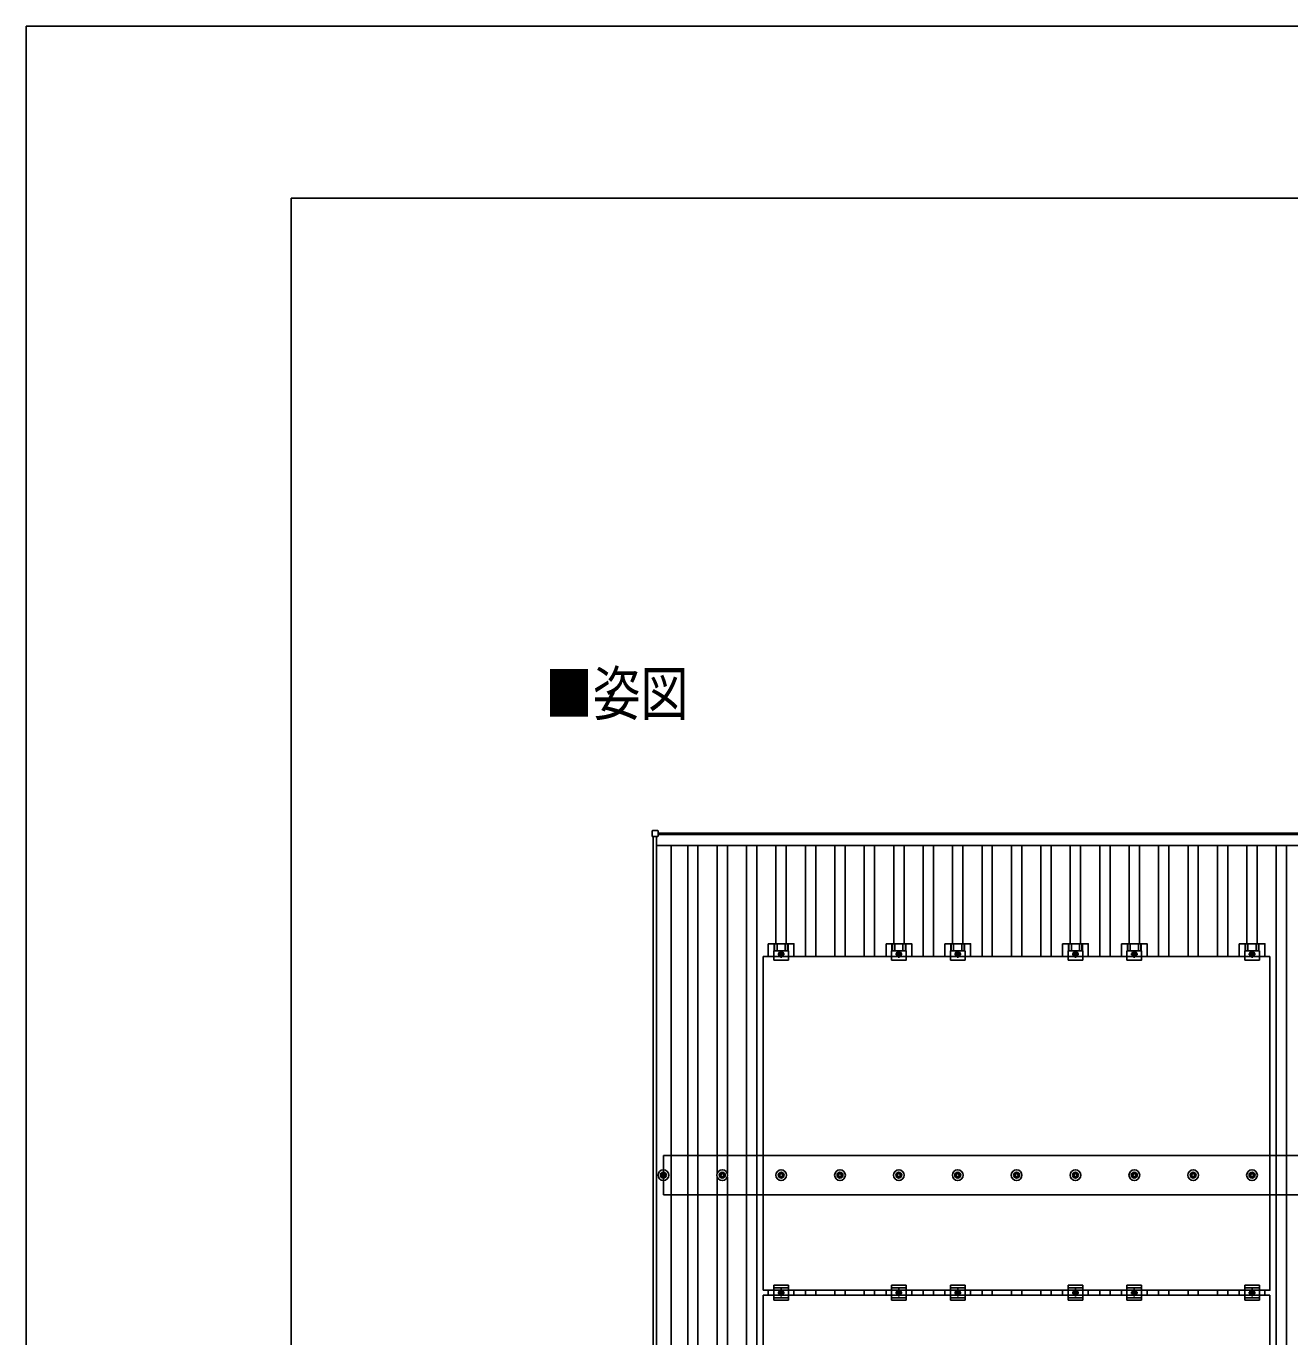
# Model space of a CAD drawing. Units: millimetres, scale not verified. Extents: x -12615 to 12615, y -8910 to 8910.
# Drawn here: x -12615 to -8322, y 4455 to 8910 of the extents above; entities that cross this region are included whole.
import ezdxf
from ezdxf.enums import TextEntityAlignment as Align

# ---------------------------------------------------------------- set-up
doc = ezdxf.new("R2010")
doc.units = ezdxf.units.MM
doc.header["$LTSCALE"] = 40
for name, color, linetype in [('0-2_USER1', 3, 'Continuous'), ('0-4_YKK_13', 4, 'Continuous'), ('0-5_YKK_A1', 4, 'Continuous'), ('0-7_YKK_ZWAK', 7, 'Continuous')]:
    doc.layers.add(name, color=color, linetype=linetype)
doc.styles.add('ＭＳ ゴシック', font='')
doc.styles.get('ＭＳ ゴシック').set_extended_font_data('MS Gothic')

msp = doc.modelspace()

# ---------------------------------------------------------------- linework, layer by layer
at = {"layer": '0-4_YKK_13'}
for p, q in [((-10488.3, 6156.47), (-10488.3, 6174.47)), ((-10487.3, 6175.47), (-10469.3, 6175.47)), ((-10469.3, 6155.47), (-10487.3, 6155.47)), ((-10468.3, 6174.47), (-10468.3, 6156.47)), ((-10111, 4613.47), (-10111, 5747.47)), ((-8389, 5747.47), (-10111, 5747.47)), ((-10093.65, 5747.47), (-10093.65, 5790.97)), ((-10075.01, 5766.77), (-10075, 5735.47)), ((-10025, 5766.77), (-10075.01, 5766.77)), ((-10073.52, 5790.97), (-10073.52, 5766.77)), ((-10072.12, 5790.97), (-10072.12, 5766.77)), ((-10063.92, 5790.97), (-10063.92, 5766.77)), ((-10061.5, 5755.97), (-10038.5, 5755.97)), ((-10050, 5743.47), (-10050, 5768.48)), ((-10036.08, 5790.97), (-10036.08, 5766.77)), ((-10027.88, 5790.97), (-10027.88, 5766.77)), ((-10026.48, 5790.97), (-10026.48, 5766.77)), ((-9693.65, 5747.47), (-9693.65, 5790.97)), ((-9675.01, 5766.77), (-9675, 5735.47)), ((-9625, 5766.77), (-9675.01, 5766.77)), ((-9673.52, 5790.97), (-9673.52, 5766.77)), ((-9672.12, 5790.97), (-9672.12, 5766.77)), ((-9663.92, 5790.97), (-9663.92, 5766.77)), ((-9661.5, 5755.97), (-9638.5, 5755.97)), ((-9650, 5743.47), (-9650, 5768.48)), ((-9636.08, 5790.97), (-9636.08, 5766.77)), ((-9627.88, 5790.97), (-9627.88, 5766.77)), ((-9626.48, 5790.97), (-9626.48, 5766.77)), ((-9493.65, 5747.47), (-9493.65, 5790.97)), ((-9475.01, 5766.77), (-9475, 5735.47)), ((-9425, 5766.77), (-9475.01, 5766.77)), ((-9473.52, 5790.97), (-9473.52, 5766.77)), ((-9472.12, 5790.97), (-9472.12, 5766.77)), ((-9463.92, 5790.97), (-9463.92, 5766.77)), ((-9461.5, 5755.97), (-9438.5, 5755.97)), ((-9450, 5743.47), (-9450, 5768.48)), ((-9436.08, 5790.97), (-9436.08, 5766.77)), ((-9427.88, 5790.97), (-9427.88, 5766.77)), ((-9426.48, 5790.97), (-9426.48, 5766.77)), ((-9093.65, 5747.47), (-9093.65, 5790.97)), ((-9075.01, 5766.77), (-9075, 5735.47)), ((-9025, 5766.77), (-9075.01, 5766.77)), ((-9073.52, 5790.97), (-9073.52, 5766.77)), ((-9072.12, 5790.97), (-9072.12, 5766.77)), ((-9063.92, 5790.97), (-9063.92, 5766.77)), ((-9061.5, 5755.97), (-9038.5, 5755.97)), ((-9050, 5743.47), (-9050, 5768.48)), ((-9036.08, 5790.97), (-9036.08, 5766.77)), ((-9027.88, 5790.97), (-9027.88, 5766.77)), ((-9026.48, 5790.97), (-9026.48, 5766.77)), ((-8893.65, 5747.47), (-8893.65, 5790.97)), ((-8875.01, 5766.77), (-8875, 5735.47)), ((-8825, 5766.77), (-8875.01, 5766.77)), ((-8873.52, 5790.97), (-8873.52, 5766.77)), ((-8872.12, 5790.97), (-8872.12, 5766.77)), ((-8863.92, 5790.97), (-8863.92, 5766.77)), ((-8861.5, 5755.97), (-8838.5, 5755.97)), ((-8850, 5743.47), (-8850, 5768.48)), ((-8836.08, 5790.97), (-8836.08, 5766.77)), ((-8827.88, 5790.97), (-8827.88, 5766.77)), ((-8826.48, 5790.97), (-8826.48, 5766.77)), ((-8493.65, 5747.47), (-8493.65, 5790.97)), ((-8475.01, 5766.77), (-8475, 5735.47)), ((-8425, 5766.77), (-8475.01, 5766.77)), ((-8473.52, 5790.97), (-8473.52, 5766.77)), ((-8472.12, 5790.97), (-8472.12, 5766.77)), ((-8463.92, 5790.97), (-8463.92, 5766.77)), ((-8461.5, 5755.97), (-8438.5, 5755.97)), ((-8450, 5743.47), (-8450, 5768.48)), ((-8436.08, 5790.97), (-8436.08, 5766.77)), ((-8427.88, 5790.97), (-8427.88, 5766.77)), ((-8426.48, 5790.97), (-8426.48, 5766.77)), ((-10460, 5006.14), (-10455.58, 5006.14)), ((-10460, 5002.64), (-10455.58, 5002.64)), ((-10451.75, 5014.38), (-10451.75, 5009.97)), ((-10451.75, 4998.8), (-10451.75, 4994.39)), ((-10448.25, 5014.38), (-10448.25, 5009.97)), ((-10448.25, 4998.8), (-10448.25, 4994.39)), ((-10444.42, 5006.14), (-10440, 5006.14)), ((-10444.42, 5002.64), (-10440, 5002.64)), ((-10260, 5006.14), (-10255.58, 5006.14)), ((-10260, 5002.64), (-10255.58, 5002.64)), ((-10251.75, 5014.38), (-10251.75, 5009.97)), ((-10251.75, 4998.8), (-10251.75, 4994.39)), ((-10248.25, 5014.38), (-10248.25, 5009.97)), ((-10248.25, 4998.8), (-10248.25, 4994.39)), ((-10244.42, 5006.14), (-10240, 5006.14)), ((-10244.42, 5002.64), (-10240, 5002.64)), ((-10060, 5006.14), (-10055.58, 5006.14)), ((-10060, 5002.64), (-10055.58, 5002.64)), ((-10051.75, 5014.38), (-10051.75, 5009.97)), ((-10051.75, 4998.8), (-10051.75, 4994.39)), ((-10048.25, 5014.38), (-10048.25, 5009.97)), ((-10048.25, 4998.8), (-10048.25, 4994.39)), ((-10044.42, 5006.14), (-10040, 5006.14)), ((-10044.42, 5002.64), (-10040, 5002.64)), ((-9860, 5006.14), (-9855.58, 5006.14)), ((-9860, 5002.64), (-9855.58, 5002.64)), ((-9851.75, 5014.38), (-9851.75, 5009.97)), ((-9851.75, 4998.8), (-9851.75, 4994.39)), ((-9848.25, 5014.38), (-9848.25, 5009.97)), ((-9848.25, 4998.8), (-9848.25, 4994.39)), ((-9844.42, 5006.14), (-9840, 5006.14)), ((-9844.42, 5002.64), (-9840, 5002.64)), ((-9660, 5006.14), (-9655.58, 5006.14)), ((-9660, 5002.64), (-9655.58, 5002.64)), ((-9651.75, 5014.38), (-9651.75, 5009.97)), ((-9651.75, 4998.8), (-9651.75, 4994.39)), ((-9648.25, 5014.38), (-9648.25, 5009.97)), ((-9648.25, 4998.8), (-9648.25, 4994.39)), ((-9644.42, 5006.14), (-9640, 5006.14)), ((-9644.42, 5002.64), (-9640, 5002.64)), ((-9460, 5006.14), (-9455.58, 5006.14)), ((-9460, 5002.64), (-9455.58, 5002.64)), ((-9451.75, 5014.38), (-9451.75, 5009.97)), ((-9451.75, 4998.8), (-9451.75, 4994.39)), ((-9448.25, 5014.38), (-9448.25, 5009.97)), ((-9448.25, 4998.8), (-9448.25, 4994.39)), ((-9444.42, 5006.14), (-9440, 5006.14)), ((-9444.42, 5002.64), (-9440, 5002.64)), ((-9260, 5006.14), (-9255.58, 5006.14)), ((-9260, 5002.64), (-9255.58, 5002.64)), ((-9251.75, 5014.38), (-9251.75, 5009.97)), ((-9251.75, 4998.8), (-9251.75, 4994.39)), ((-9248.25, 5014.38), (-9248.25, 5009.97)), ((-9248.25, 4998.8), (-9248.25, 4994.39)), ((-9244.42, 5006.14), (-9240, 5006.14)), ((-9244.42, 5002.64), (-9240, 5002.64)), ((-9060, 5006.14), (-9055.58, 5006.14)), ((-9060, 5002.64), (-9055.58, 5002.64)), ((-9051.75, 5014.38), (-9051.75, 5009.97)), ((-9051.75, 4998.8), (-9051.75, 4994.39)), ((-9048.25, 5014.38), (-9048.25, 5009.97)), ((-9048.25, 4998.8), (-9048.25, 4994.39)), ((-9044.42, 5006.14), (-9040, 5006.14)), ((-9044.42, 5002.64), (-9040, 5002.64)), ((-8860, 5006.14), (-8855.58, 5006.14)), ((-8860, 5002.64), (-8855.58, 5002.64)), ((-8851.75, 5014.38), (-8851.75, 5009.97)), ((-8851.75, 4998.8), (-8851.75, 4994.39)), ((-8848.25, 5014.38), (-8848.25, 5009.97)), ((-8848.25, 4998.8), (-8848.25, 4994.39)), ((-8844.42, 5006.14), (-8840, 5006.14)), ((-8844.42, 5002.64), (-8840, 5002.64)), ((-8660, 5006.14), (-8655.58, 5006.14)), ((-8660, 5002.64), (-8655.58, 5002.64)), ((-8651.75, 5014.38), (-8651.75, 5009.97)), ((-8651.75, 4998.8), (-8651.75, 4994.39)), ((-8648.25, 5014.38), (-8648.25, 5009.97)), ((-8648.25, 4998.8), (-8648.25, 4994.39)), ((-8644.42, 5006.14), (-8640, 5006.14)), ((-8644.42, 5002.64), (-8640, 5002.64)), ((-8460, 5006.14), (-8455.58, 5006.14)), ((-8460, 5002.64), (-8455.58, 5002.64)), ((-8451.75, 5014.38), (-8451.75, 5009.97)), ((-8451.75, 4998.8), (-8451.75, 4994.39)), ((-8448.25, 5014.38), (-8448.25, 5009.97)), ((-8448.25, 4998.8), (-8448.25, 4994.39)), ((-8444.42, 5006.14), (-8440, 5006.14)), ((-8444.42, 5002.64), (-8440, 5002.64)), ((-10111, 3462.47), (-10111, 4596.47)), ((-8389, 4596.47), (-10111, 4596.47)), ((-10093.65, 4613.47), (-10093.65, 4596.47)), ((-10075, 4629.97), (-10075, 4579.97)), ((-10075, 4629.97), (-10025, 4629.97)), ((-10075, 4621.97), (-10025, 4621.97)), ((-10038.5, 4604.97), (-10061.5, 4604.97)), ((-10050, 4592.47), (-10050, 4617.48)), ((-10025, 4629.97), (-10025, 4579.97)), ((-10006.35, 4613.47), (-10006.35, 4596.47)), ((-9693.65, 4613.47), (-9693.65, 4596.47)), ((-9675, 4629.97), (-9675, 4579.97)), ((-9675, 4629.97), (-9625, 4629.97)), ((-9675, 4621.97), (-9625, 4621.97)), ((-9638.5, 4604.97), (-9661.5, 4604.97)), ((-9650, 4592.47), (-9650, 4617.48)), ((-9625, 4629.97), (-9625, 4579.97)), ((-9606.35, 4613.47), (-9606.35, 4596.47)), ((-9493.65, 4613.47), (-9493.65, 4596.47)), ((-9475, 4629.97), (-9475, 4579.97)), ((-9475, 4629.97), (-9425, 4629.97)), ((-9475, 4621.97), (-9425, 4621.97)), ((-9438.5, 4604.97), (-9461.5, 4604.97)), ((-9450, 4592.47), (-9450, 4617.48)), ((-9425, 4629.97), (-9425, 4579.97)), ((-9406.35, 4613.47), (-9406.35, 4596.47)), ((-9093.65, 4613.47), (-9093.65, 4596.47)), ((-9075, 4629.97), (-9075, 4579.97)), ((-9075, 4629.97), (-9025, 4629.97)), ((-9075, 4621.97), (-9025, 4621.97)), ((-9038.5, 4604.97), (-9061.5, 4604.97)), ((-9050, 4592.47), (-9050, 4617.48)), ((-9025, 4629.97), (-9025, 4579.97)), ((-9006.35, 4613.47), (-9006.35, 4596.47)), ((-8893.65, 4613.47), (-8893.65, 4596.47)), ((-8875, 4629.97), (-8875, 4579.97)), ((-8875, 4629.97), (-8825, 4629.97)), ((-8875, 4621.97), (-8825, 4621.97)), ((-8838.5, 4604.97), (-8861.5, 4604.97)), ((-8850, 4592.47), (-8850, 4617.48)), ((-8825, 4629.97), (-8825, 4579.97)), ((-8806.35, 4613.47), (-8806.35, 4596.47)), ((-8493.65, 4613.47), (-8493.65, 4596.47)), ((-8475, 4629.97), (-8475, 4579.97)), ((-8475, 4629.97), (-8425, 4629.97)), ((-8475, 4621.97), (-8425, 4621.97)), ((-8438.5, 4604.97), (-8461.5, 4604.97)), ((-8450, 4592.47), (-8450, 4617.48)), ((-8425, 4629.97), (-8425, 4579.97)), ((-8406.35, 4613.47), (-8406.35, 4596.47)), ((-10075, 4587.97), (-10025, 4587.97)), ((-10075, 4579.97), (-10025, 4579.97)), ((-9675, 4587.97), (-9625, 4587.97)), ((-9675, 4579.97), (-9625, 4579.97)), ((-9475, 4587.97), (-9425, 4587.97)), ((-9475, 4579.97), (-9425, 4579.97)), ((-9075, 4587.97), (-9025, 4587.97)), ((-9075, 4579.97), (-9025, 4579.97)), ((-8875, 4587.97), (-8825, 4587.97)), ((-8875, 4579.97), (-8825, 4579.97)), ((-8475, 4587.97), (-8425, 4587.97)), ((-8475, 4579.97), (-8425, 4579.97))]:
    msp.add_line(p, q, dxfattribs=at)
for points in [[(-8389, 5747.47), (-8389, 4613.47), (-10111, 4613.47)], [(-10006.35, 5747.47), (-10006.35, 5790.97), (-10093.65, 5790.97)], [(-10025, 5766.77), (-10025, 5735.47), (-10075, 5735.47)], [(-9606.35, 5747.47), (-9606.35, 5790.97), (-9693.65, 5790.97)], [(-9625, 5766.77), (-9625, 5735.47), (-9675, 5735.47)], [(-9406.35, 5747.47), (-9406.35, 5790.97), (-9493.65, 5790.97)], [(-9425, 5766.77), (-9425, 5735.47), (-9475, 5735.47)], [(-9006.35, 5747.47), (-9006.35, 5790.97), (-9093.65, 5790.97)], [(-9025, 5766.77), (-9025, 5735.47), (-9075, 5735.47)], [(-8806.35, 5747.47), (-8806.35, 5790.97), (-8893.65, 5790.97)], [(-8825, 5766.77), (-8825, 5735.47), (-8875, 5735.47)], [(-8406.35, 5747.47), (-8406.35, 5790.97), (-8493.65, 5790.97)], [(-8425, 5766.77), (-8425, 5735.47), (-8475, 5735.47)], [(-8389, 4596.47), (-8389, 3462.47), (-10111, 3462.47)]]:
    msp.add_lwpolyline(points, dxfattribs=at)
for points in [[(-10050, 5748.47), (-10043.5, 5752.22), (-10043.5, 5759.72), (-10050, 5763.48), (-10056.5, 5759.72), (-10056.5, 5752.22)], [(-9650, 5748.47), (-9643.5, 5752.22), (-9643.5, 5759.72), (-9650, 5763.48), (-9656.5, 5759.72), (-9656.5, 5752.22)], [(-9450, 5748.47), (-9443.5, 5752.22), (-9443.5, 5759.72), (-9450, 5763.48), (-9456.5, 5759.72), (-9456.5, 5752.22)], [(-9050, 5748.47), (-9043.5, 5752.22), (-9043.5, 5759.72), (-9050, 5763.48), (-9056.5, 5759.72), (-9056.5, 5752.22)], [(-8850, 5748.47), (-8843.5, 5752.22), (-8843.5, 5759.72), (-8850, 5763.48), (-8856.5, 5759.72), (-8856.5, 5752.22)], [(-8450, 5748.47), (-8443.5, 5752.22), (-8443.5, 5759.72), (-8450, 5763.48), (-8456.5, 5759.72), (-8456.5, 5752.22)], [(-10050, 4597.47), (-10056.5, 4601.22), (-10056.5, 4608.72), (-10050, 4612.48), (-10043.5, 4608.72), (-10043.5, 4601.22)], [(-9650, 4597.47), (-9656.5, 4601.22), (-9656.5, 4608.72), (-9650, 4612.48), (-9643.5, 4608.72), (-9643.5, 4601.22)], [(-9450, 4597.47), (-9456.5, 4601.22), (-9456.5, 4608.72), (-9450, 4612.48), (-9443.5, 4608.72), (-9443.5, 4601.22)], [(-9050, 4597.47), (-9056.5, 4601.22), (-9056.5, 4608.72), (-9050, 4612.48), (-9043.5, 4608.72), (-9043.5, 4601.22)], [(-8850, 4597.47), (-8856.5, 4601.22), (-8856.5, 4608.72), (-8850, 4612.48), (-8843.5, 4608.72), (-8843.5, 4601.22)], [(-8450, 4597.47), (-8456.5, 4601.22), (-8456.5, 4608.72), (-8450, 4612.48), (-8443.5, 4608.72), (-8443.5, 4601.22)]]:
    msp.add_lwpolyline(points, close=True, dxfattribs=at)
for centre, radius in [((-10050, 5755.97), 8.5), ((-10050, 5755.97), 6.5), ((-10050, 5755.97), 4), ((-9650, 5755.97), 8.5), ((-9650, 5755.97), 6.5), ((-9650, 5755.97), 4), ((-9450, 5755.97), 8.5), ((-9450, 5755.97), 6.5), ((-9450, 5755.97), 4), ((-9050, 5755.97), 8.5), ((-9050, 5755.97), 6.5), ((-9050, 5755.97), 4), ((-8850, 5755.97), 8.5), ((-8850, 5755.97), 6.5), ((-8850, 5755.97), 4), ((-8450, 5755.97), 8.5), ((-8450, 5755.97), 6.5), ((-8450, 5755.97), 4), ((-10450, 5004.39), 18.25), ((-10450, 5004.39), 10.15), ((-10450, 5004.39), 5.85), ((-10450, 5004.39), 5.25), ((-10250, 5004.39), 18.25), ((-10250, 5004.39), 10.15), ((-10250, 5004.39), 5.85), ((-10250, 5004.39), 5.25), ((-10050, 5004.39), 18.25), ((-10050, 5004.39), 10.15), ((-10050, 5004.39), 5.85), ((-10050, 5004.39), 5.25), ((-9850, 5004.39), 18.25), ((-9850, 5004.39), 10.15), ((-9850, 5004.39), 5.85), ((-9850, 5004.39), 5.25), ((-9650, 5004.39), 18.25), ((-9650, 5004.39), 10.15), ((-9650, 5004.39), 5.85), ((-9650, 5004.39), 5.25), ((-9450, 5004.39), 18.25), ((-9450, 5004.39), 10.15), ((-9450, 5004.39), 5.85), ((-9450, 5004.39), 5.25), ((-9250, 5004.39), 18.25), ((-9250, 5004.39), 10.15), ((-9250, 5004.39), 5.85), ((-9250, 5004.39), 5.25), ((-9050, 5004.39), 18.25), ((-9050, 5004.39), 10.15), ((-9050, 5004.39), 5.85), ((-9050, 5004.39), 5.25), ((-8850, 5004.39), 18.25), ((-8850, 5004.39), 10.15), ((-8850, 5004.39), 5.85), ((-8850, 5004.39), 5.25), ((-8650, 5004.39), 18.25), ((-8650, 5004.39), 10.15), ((-8650, 5004.39), 5.85), ((-8650, 5004.39), 5.25), ((-8450, 5004.39), 18.25), ((-8450, 5004.39), 10.15), ((-8450, 5004.39), 5.85), ((-8450, 5004.39), 5.25), ((-10050, 4604.97), 8.5), ((-10050, 4604.97), 6.5), ((-10050, 4604.97), 4), ((-9650, 4604.97), 8.5), ((-9650, 4604.97), 6.5), ((-9650, 4604.97), 4), ((-9450, 4604.97), 8.5), ((-9450, 4604.97), 6.5), ((-9450, 4604.97), 4), ((-9050, 4604.97), 8.5), ((-9050, 4604.97), 6.5), ((-9050, 4604.97), 4), ((-8850, 4604.97), 8.5), ((-8850, 4604.97), 6.5), ((-8850, 4604.97), 4), ((-8450, 4604.97), 8.5), ((-8450, 4604.97), 6.5), ((-8450, 4604.97), 4)]:
    msp.add_circle(centre, radius, dxfattribs=at)
for centre, start, end in [((-10487.3, 6174.47), 90, 180), ((-10487.3, 6156.47), 180, 270), ((-10469.3, 6174.47), 0, 90), ((-10469.3, 6156.47), 270, 0)]:
    msp.add_arc(centre, 1, start, end, dxfattribs=at)
at = {"layer": '0-5_YKK_A1'}
for p, q in [((-10485, 752.05), (-10485, 6155.47)), ((-10473, 752.05), (-10473, 6155.47)), ((-10468.3, 6167.39), (-4431.7, 6167.39)), ((-4431.7, 6162.6), (-10468.3, 6162.6)), ((-10473, 6124.6), (-4427, 6124.6)), ((-10423.5, 783.37), (-10423.5, 6124.6)), ((-10367.5, 783.37), (-10367.5, 6124.6)), ((-10332.5, 783.37), (-10332.5, 6124.6)), ((-10267.5, 5009.56), (-10267.5, 6124.6)), ((-10232.5, 5009.56), (-10232.5, 6124.6)), ((-10167.5, 783.37), (-10167.5, 6124.6)), ((-10132.5, 783.37), (-10132.5, 6124.6)), ((-10067.5, 5790.97), (-10067.5, 6124.6)), ((-10032.5, 5790.97), (-10032.5, 6124.6)), ((-9967.5, 5747.47), (-9967.5, 6124.6)), ((-9932.5, 5747.47), (-9932.5, 6124.6)), ((-9867.5, 5747.47), (-9867.5, 6124.6)), ((-9832.5, 5747.47), (-9832.5, 6124.6)), ((-9767.5, 5747.47), (-9767.5, 6124.6)), ((-9732.5, 5747.47), (-9732.5, 6124.6)), ((-9667.5, 5790.97), (-9667.5, 6124.6)), ((-9632.5, 5790.97), (-9632.5, 6124.6)), ((-9567.5, 5747.47), (-9567.5, 6124.6)), ((-9532.5, 5747.47), (-9532.5, 6124.6)), ((-9467.5, 5790.97), (-9467.5, 6124.6)), ((-9432.5, 5790.97), (-9432.5, 6124.6)), ((-9367.5, 5747.47), (-9367.5, 6124.6)), ((-9332.5, 5747.47), (-9332.5, 6124.6)), ((-9267.5, 5747.47), (-9267.5, 6124.6)), ((-9232.5, 5747.47), (-9232.5, 6124.6)), ((-9167.5, 5747.47), (-9167.5, 6124.6)), ((-9132.5, 5747.47), (-9132.5, 6124.6)), ((-9067.5, 5790.97), (-9067.5, 6124.6)), ((-9032.5, 5790.97), (-9032.5, 6124.6)), ((-8967.5, 5747.47), (-8967.5, 6124.6)), ((-8932.5, 5747.47), (-8932.5, 6124.6)), ((-8867.5, 5790.97), (-8867.5, 6124.6)), ((-8832.5, 5790.97), (-8832.5, 6124.6)), ((-8767.5, 5747.47), (-8767.5, 6124.6)), ((-8732.5, 5747.47), (-8732.5, 6124.6)), ((-8667.5, 5747.47), (-8667.5, 6124.6)), ((-8632.5, 5747.47), (-8632.5, 6124.6)), ((-8567.5, 5747.47), (-8567.5, 6124.6)), ((-8532.5, 5747.47), (-8532.5, 6124.6)), ((-8467.5, 5790.97), (-8467.5, 6124.6)), ((-8432.5, 5790.97), (-8432.5, 6124.6)), ((-8367.5, 783.37), (-8367.5, 6124.6)), ((-8332.5, 783.37), (-8332.5, 6124.6)), ((-4450, 5071.39), (-10450, 5071.39)), ((-10450, 4937.39), (-10450, 5071.39)), ((-10267.5, 1909.38), (-10267.5, 4999.21)), ((-10232.5, 1909.38), (-10232.5, 4999.21)), ((-4450, 4937.39), (-10450, 4937.39)), ((-9967.5, 4596.47), (-9967.5, 4613.47)), ((-9932.5, 4596.47), (-9932.5, 4613.47)), ((-9867.5, 4596.47), (-9867.5, 4613.47)), ((-9832.5, 4596.47), (-9832.5, 4613.47)), ((-9767.5, 4596.47), (-9767.5, 4613.47)), ((-9732.5, 4596.47), (-9732.5, 4613.47)), ((-9567.5, 4596.47), (-9567.5, 4613.47)), ((-9532.5, 4596.47), (-9532.5, 4613.47)), ((-9367.5, 4596.47), (-9367.5, 4613.47)), ((-9332.5, 4596.47), (-9332.5, 4613.47)), ((-9267.5, 4596.47), (-9267.5, 4613.47)), ((-9232.5, 4596.47), (-9232.5, 4613.47)), ((-9167.5, 4596.47), (-9167.5, 4613.47)), ((-9132.5, 4596.47), (-9132.5, 4613.47)), ((-8967.5, 4596.47), (-8967.5, 4613.47)), ((-8932.5, 4596.47), (-8932.5, 4613.47)), ((-8767.5, 4596.47), (-8767.5, 4613.47)), ((-8732.5, 4596.47), (-8732.5, 4613.47)), ((-8667.5, 4596.47), (-8667.5, 4613.47)), ((-8632.5, 4596.47), (-8632.5, 4613.47)), ((-8567.5, 4596.47), (-8567.5, 4613.47)), ((-8532.5, 4596.47), (-8532.5, 4613.47))]:
    msp.add_line(p, q, dxfattribs=at)
at = {"layer": '0-7_YKK_ZWAK'}
for p in [(11685.06, 8325), (-11714.94, -7575)]:
    msp.add_line(p, (-11714.94, 8325), dxfattribs=at)
msp.add_lwpolyline([(-12615, -8910), (12615, -8910), (12615, 8910), (-12615, 8910)], close=True, dxfattribs=at)

# ---------------------------------------------------------------- texts
at = {"layer": '0-2_USER1', "style": 'ＭＳ ゴシック', "width": 0.8}
msp.add_text('■姿図', height=148.5, dxfattribs=at).set_placement((-10851.64, 6523.01), align=Align.BOTTOM_LEFT)

doc.saveas('drawing.dxf')
